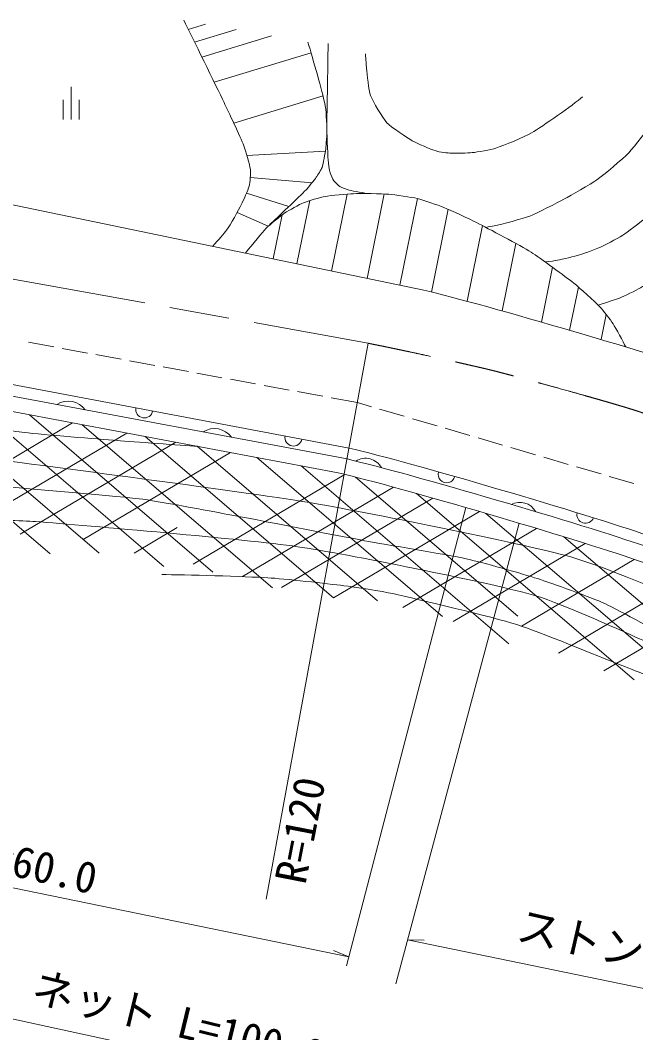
# Model space of a CAD drawing. Units: millimetres, scale not verified. Extents: x 40000 to 680000, y 20000 to 380000.
# Drawn here: x 474592 to 510598, y 234891 to 294066 of the extents above; entities that cross this region are included whole.
import ezdxf
from ezdxf.enums import TextEntityAlignment as Align

# ---------------------------------------------------------------- set-up
doc = ezdxf.new("R2010")
doc.units = ezdxf.units.MM
doc.header["$LTSCALE"] = 1000
doc.linetypes.add('CHAIN', pattern=[18.5, 12, -1.5, 3.5, -1.5])
for name, color, linetype, lineweight in [('M-BMK', 2, 'CHAIN', 13), ('M-STR-HTXT', 7, 'Continuous', 13), ('M-WORK', 1, 'Continuous', 13)]:
    doc.layers.add(name, color=color, linetype=linetype, lineweight=lineweight)
doc.styles.add('ＭＳ ゴシック', font='')
doc.styles.get('ＭＳ ゴシック').set_extended_font_data('MS Gothic')

msp = doc.modelspace()

# ---------------------------------------------------------------- linework, layer by layer
at = {"layer": 'M-BMK'}
msp.add_line((451857, 282970), (494948, 275185), dxfattribs=at)
msp.add_open_spline([(532999, 261250), (531607, 262078), (527318, 264368), (525856, 265064), (524022, 265938), (518415, 268331), (516532, 269093), (515329, 269580), (511669, 270918), (510430, 271308), (508806, 271819), (503879, 273182), (502226, 273595), (500781, 273957), (496412, 274905), (494948, 275185)], degree=3, knots=[0, 0, 0, 0, 1, 1, 1, 2, 2, 2, 3, 3, 3, 4, 4, 4, 5, 5, 5, 5], dxfattribs=at)
at = {"layer": 'M-STR-HTXT'}
for p, q in [((493684, 238808), (500649, 265589)), ((496557, 237757), (503776, 264671)), ((493817, 239319), (492907, 239690))]:
    msp.add_line(p, q, dxfattribs=at)
for points in [[(493817, 239319), (434923, 251412), (435906, 251398)], [(526603, 224289), (439237, 243285), (440220, 243260)], [(532197, 233138), (497243, 240315), (498227, 240302)]]:
    msp.add_lwpolyline(points, dxfattribs=at)
at = {"layer": 'M-WORK'}
for p, q in [((484420, 293535), (485424, 293842)), ((484793, 292779), (487229, 293524)), ((485217, 291917), (489286, 293162)), ((485941, 290438), (491603, 292170)), ((438805, 290593), (498196, 278289)), ((493824, 269066), (380197, 290496)), ((477573, 290179), (477573, 288266)), ((477101, 289423), (477101, 288266)), ((478045, 289423), (478045, 288266)), ((487085, 288044), (492305, 289641)), ((487855, 286159), (492445, 286424)), ((488048, 284875), (491663, 284570)), ((487834, 283966), (490302, 283176)), ((490777, 279826), (491530, 283525)), ((492797, 279408), (493713, 283907)), ((494880, 278976), (495885, 283912)), ((496805, 278578), (497836, 283642)), ((498649, 278180), (499634, 283016)), ((487283, 282837), (489102, 282026)), ((489385, 280115), (489908, 282684)), ((500728, 277640), (501628, 282063)), ((502774, 277078), (503578, 281024)), ((505083, 276423), (505735, 279628)), ((493824, 269066), (445522, 278175)), ((506729, 275947), (507243, 278470)), ((493707, 268428), (445398, 277486)), ((493195, 267618), (445240, 276610)), ((508576, 275403), (508873, 276864)), ((475081, 275248), (476557, 274977)), ((488980, 242698), (494948, 275185)), ((477049, 274887), (478524, 274617)), ((479016, 274526), (480491, 274256)), ((480983, 274165), (482458, 273895)), ((482950, 273805), (484425, 273534)), ((484917, 273444), (486393, 273173)), ((464516, 272995), (476333, 262879)), ((486884, 273083), (488360, 272812)), ((468259, 272294), (479202, 262925)), ((488852, 272722), (490327, 272451)), ((490819, 272361), (492294, 272091)), ((492786, 272000), (494312, 271720)), ((494312, 271720), (495134, 271480)), ((471941, 271603), (482997, 262139)), ((495614, 271340), (497054, 270918)), ((467999, 264828), (477652, 270533)), ((475130, 271005), (485866, 261815)), ((497533, 270778), (498973, 270357)), ((471264, 264288), (480824, 269938)), ((478214, 270427), (489343, 260900)), ((499453, 270217), (500893, 269796)), ((474593, 264028), (483684, 269402)), ((481895, 269737), (492913, 260305)), ((501373, 269655), (502812, 269234)), ((478279, 263715), (486885, 268802)), ((484949, 269164), (495491, 260140)), ((503292, 269094), (504732, 268673)), ((488441, 268510), (499299, 259214)), ((505212, 268532), (506651, 268111)), ((484698, 262281), (493538, 267506)), ((491019, 268026), (503166, 257627)), ((507131, 267971), (508571, 267550)), ((494209, 267369), (503695, 259247)), ((509051, 267409), (510491, 266988)), ((487585, 261548), (496433, 266777)), ((497781, 266404), (510504, 255512)), ((489883, 260907), (498732, 266137)), ((492913, 260305), (501457, 265354)), ((501823, 265247), (515628, 253430)), ((481251, 262919), (483776, 264411)), ((496966, 259750), (504782, 264370)), ((499917, 258924), (507647, 263492)), ((506399, 263879), (520494, 251813)), ((503906, 258658), (510507, 262559)), ((506079, 257082), (513427, 261425)), ((508723, 256044), (516007, 260348))]:
    msp.add_line(p, q, dxfattribs=at)
for centre, radius, start, end in [((477400, 270567), 1237, 36.25603, 122.50558), ((481847, 271325), 500, 169.31941, 349.31941), ((485956, 268963), 1237, 36.25603, 122.50558), ((490573, 269679), 500, 169.31941, 349.31941), ((494789, 267406), 1062, 28.77279, 122.31034), ((499536, 267533), 500, 164.0314, 344.31941), ((503815, 264833), 1062, 28.77279, 118.13927), ((507655, 265166), 500, 166.28971, 339.31941)]:
    msp.add_arc(centre, radius, start, end, dxfattribs=at)
for points, knots in [([(484155, 294066), (484636, 293108), (486052, 290220), (486515, 289253), (486755, 288753), (487469, 287245), (487672, 286728), (487778, 286460), (488017, 285625), (488055, 285340), (488080, 285147), (488032, 284560), (487984, 284372), (487927, 284148), (487641, 283515), (487535, 283309), (487376, 282999), (486875, 282075), (486662, 281798), (486507, 281597), (486181, 281225), (485838, 280849)], [0, 0, 0, 0, 1, 1, 1, 2, 2, 2, 3, 3, 3, 4, 4, 4, 5, 5, 5, 6, 6, 6, 7, 7, 7, 7]), ([(489179, 282120), (489618, 282515), (490898, 283739), (491313, 284159), (491445, 284293), (491799, 284734), (491908, 284887), (491986, 284996), (492205, 285340), (492248, 285467), (492317, 285673), (492433, 286315), (492460, 286530), (492489, 286755), (492535, 287436), (492531, 287663), (492526, 287971), (492481, 288897), (492413, 289198), (492256, 289896), (491732, 291769), (491417, 292786)], [0, 0, 0, 0, 1, 1, 1, 2, 2, 2, 3, 3, 3, 4, 4, 4, 5, 5, 5, 6, 6, 6, 7, 7, 7, 7]), ([(492603, 292715), (492595, 292082), (492566, 290184), (492556, 289551), (492551, 289235), (492522, 288287), (492526, 287971), (492531, 287554), (492574, 286305), (492603, 285890), (492613, 285740), (492680, 285293), (492721, 285148), (492748, 285047), (492879, 284760), (492940, 284676), (492996, 284598), (493212, 284405), (493294, 284355), (493394, 284295), (493721, 284164), (493834, 284136), (494065, 284079), (494770, 283957), (495007, 283932)], [0, 0, 0, 0, 1, 1, 1, 2, 2, 2, 3, 3, 3, 4, 4, 4, 5, 5, 5, 6, 6, 6, 7, 7, 7, 8, 8, 8, 8]), ([(507490, 289586), (506928, 289119), (505131, 287855), (504502, 287484), (504112, 287253), (502849, 286735), (502420, 286591), (502151, 286502), (501312, 286359), (501031, 286327), (500788, 286299), (500053, 286282), (499808, 286294), (499628, 286302), (499088, 286371), (498916, 286426), (498628, 286518), (497790, 286870), (497528, 287021), (497211, 287203), (496288, 287811), (496040, 288079), (495788, 288351), (495212, 289318), (495082, 289665), (494969, 289966), (494881, 290933), (494850, 291252), (494833, 291430), (494809, 291758), (494786, 292110)], [0, 0, 0, 0, 1, 1, 1, 2, 2, 2, 3, 3, 3, 4, 4, 4, 5, 5, 5, 6, 6, 6, 7, 7, 7, 8, 8, 8, 9, 9, 9, 10, 10, 10, 10]), ([(511627, 288185), (511382, 287784), (510518, 286665), (510193, 286326), (509853, 285972), (508720, 285026), (508321, 284741), (507959, 284481), (506791, 283823), (506399, 283611), (506005, 283398), (504810, 282776), (504392, 282616), (503989, 282462), (502735, 282138), (502314, 282048), (502206, 282025), (502025, 281994), (501820, 281963)], [0, 0, 0, 0, 1, 1, 1, 2, 2, 2, 3, 3, 3, 4, 4, 4, 5, 5, 5, 6, 6, 6, 6]), ([(514970, 287469), (514675, 286900), (513653, 285267), (513270, 284753), (512946, 284319), (511844, 283121), (511452, 282747), (511177, 282484), (510266, 281795), (509951, 281583), (509704, 281416), (508920, 280985), (508650, 280860), (508391, 280739), (507586, 280439), (507313, 280354), (507060, 280275), (506286, 280085), (506024, 280041), (505872, 280015), (505602, 279978), (505305, 279940)], [0, 0, 0, 0, 1, 1, 1, 2, 2, 2, 3, 3, 3, 4, 4, 4, 5, 5, 5, 6, 6, 6, 7, 7, 7, 7]), ([(517765, 287021), (517451, 286490), (516501, 284904), (516182, 284377), (515900, 283913), (515071, 282509), (514761, 282063), (514550, 281761), (513837, 280915), (513584, 280647), (513327, 280374), (512508, 279603), (512218, 279365), (511963, 279156), (511152, 278589), (510869, 278421), (510634, 278281), (509893, 277928), (509638, 277830), (509401, 277740), (508879, 277564), (508401, 277411)], [0, 0, 0, 0, 1, 1, 1, 2, 2, 2, 3, 3, 3, 4, 4, 4, 5, 5, 5, 6, 6, 6, 7, 7, 7, 7]), ([(510009, 274974), (509881, 275256), (509436, 276073), (509267, 276332), (509130, 276544), (508664, 277143), (508488, 277324), (508204, 277617), (507297, 278440), (506977, 278693), (506493, 279078), (505000, 280184), (504475, 280511), (503859, 280895), (501933, 281909), (501287, 282240), (500912, 282432), (499766, 282969), (499375, 283127), (499070, 283251), (498136, 283570), (497817, 283647), (497491, 283725), (496494, 283872), (496159, 283897), (495744, 283928), (494493, 283945), (494077, 283930), (493745, 283918), (492751, 283824), (492424, 283765), (492167, 283718), (491410, 283500), (491168, 283401), (490938, 283307), (490283, 282946), (490077, 282806), (489844, 282647), (489179, 282120), (488987, 281914), (488737, 281647), (488194, 280994), (487761, 280451)], [0, 0, 0, 0, 1, 1, 1, 2, 2, 2, 3, 3, 3, 4, 4, 4, 5, 5, 5, 6, 6, 6, 7, 7, 7, 8, 8, 8, 9, 9, 9, 10, 10, 10, 11, 11, 11, 12, 12, 12, 13, 13, 13, 14, 14, 14, 14]), ([(498196, 278289), (501742, 277457), (512241, 274386), (515676, 273176), (518611, 272143), (527171, 268405), (529992, 267095), (531957, 266182), (537670, 263242), (539664, 262051)], [0, 0, 0, 0, 1, 1, 1, 2, 2, 2, 3, 3, 3, 3]), ([(437726, 267744), (437814, 267970), (438138, 268621), (438265, 268827), (438387, 269024), (438799, 269590), (438964, 269752), (439176, 269961), (439885, 270505), (440134, 270666), (440357, 270811), (441069, 271174), (441315, 271274), (441620, 271397), (442562, 271705), (442883, 271779), (443333, 271884), (444701, 272118), (445160, 272167), (445872, 272244), (448018, 272397), (448735, 272410), (450149, 272436), (454393, 272427), (455806, 272361), (457416, 272285), (462237, 271891), (463838, 271700), (465365, 271518), (469912, 270736), (471431, 270497), (472112, 270389), (474151, 270045), (474836, 269968), (475917, 269846), (479172, 269591), (480256, 269505), (481195, 269430), (484010, 269226), (484949, 269164)], [0, 0, 0, 0, 1, 1, 1, 2, 2, 2, 3, 3, 3, 4, 4, 4, 5, 5, 5, 6, 6, 6, 7, 7, 7, 8, 8, 8, 9, 9, 9, 10, 10, 10, 11, 11, 11, 12, 12, 12, 13, 13, 13, 13]), ([(444033, 267484), (444251, 267650), (444932, 268118), (445166, 268263), (445414, 268416), (446176, 268850), (446441, 268971), (446744, 269110), (447679, 269467), (447999, 269561), (448305, 269652), (449244, 269836), (449557, 269892), (449890, 269952), (450893, 270112), (451230, 270142), (451477, 270163), (452221, 270145), (452469, 270146), (452967, 270149), (454460, 270164), (454958, 270160), (455698, 270153), (457919, 270128), (458658, 270089), (459946, 270021), (463809, 269766), (465091, 269622), (466249, 269492), (469695, 268884), (470849, 268721), (474980, 268135), (487403, 266565), (491518, 265875), (494598, 265359), (503795, 263528), (506805, 262696), (508720, 262166), (514226, 259849), (516060, 259086), (518012, 258274), (523897, 255871), (525732, 254819), (528691, 253123), (537232, 247461), (539946, 245395)], [0, 0, 0, 0, 1, 1, 1, 2, 2, 2, 3, 3, 3, 4, 4, 4, 5, 5, 5, 6, 6, 6, 7, 7, 7, 8, 8, 8, 9, 9, 9, 10, 10, 10, 11, 11, 11, 12, 12, 12, 13, 13, 13, 14, 14, 14, 15, 15, 15, 15]), ([(493824, 269066), (497370, 268233), (507869, 265162), (511305, 263953), (514239, 262919), (522799, 259181), (525620, 257871), (527372, 257057), (532105, 254631), (534523, 253271)], [0, 0, 0, 0, 1, 1, 1, 2, 2, 2, 3, 3, 3, 3]), ([(493707, 268428), (497236, 267600), (507681, 264544), (511100, 263341), (514019, 262313), (522528, 258583), (525340, 257290), (527148, 256458), (532459, 253714), (534184, 252720)], [0, 0, 0, 0, 1, 1, 1, 2, 2, 2, 3, 3, 3, 3]), ([(493195, 267618), (496724, 266790), (507169, 263735), (510588, 262531), (513507, 261503), (522017, 257774), (524828, 256480), (526636, 255648), (531947, 252904), (533672, 251910)], [0, 0, 0, 0, 1, 1, 1, 2, 2, 2, 3, 3, 3, 3]), ([(453995, 266920), (454833, 266938), (457345, 267009), (458182, 267038), (458800, 267060), (460651, 267167), (461268, 267173), (462425, 267184), (465896, 267151), (467053, 267123), (468114, 267097), (471295, 266977), (472354, 266901), (474195, 266771), (479716, 266313), (481549, 266095), (482597, 265970), (485708, 265380), (486745, 265188), (488346, 264891), (493137, 263946), (494738, 263648), (495926, 263426), (499507, 262848), (500687, 262590), (501532, 262405), (504030, 261699), (504852, 261433), (505651, 261175), (508023, 260321), (508786, 259972), (509653, 259575), (512156, 258181), (512985, 257708), (513712, 257294), (515833, 255947), (516565, 255540), (516935, 255334), (518110, 254841), (518487, 254646), (519031, 254365), (520630, 253457), (521165, 253159), (522555, 252385), (526739, 250085), (528116, 249287), (528377, 249135), (529118, 248609), (529348, 248413), (529677, 248135), (530612, 247241), (530906, 246926), (531444, 246352), (533003, 244581), (533504, 243975)], [0, 0, 0, 0, 1, 1, 1, 2, 2, 2, 3, 3, 3, 4, 4, 4, 5, 5, 5, 6, 6, 6, 7, 7, 7, 8, 8, 8, 9, 9, 9, 10, 10, 10, 11, 11, 11, 12, 12, 12, 13, 13, 13, 14, 14, 14, 15, 15, 15, 16, 16, 16, 17, 17, 17, 18, 18, 18, 18]), ([(463168, 264307), (464079, 264453), (466830, 264758), (467750, 264816), (468609, 264869), (471192, 264867), (472053, 264862), (472738, 264858), (474795, 264826), (475478, 264769), (478548, 264513), (487765, 263745), (490813, 263298), (493574, 262893), (501789, 261237), (504483, 260512), (505804, 260157), (509568, 258488), (510812, 257920), (511780, 257478), (514629, 256029), (515532, 255467), (516273, 255007), (518369, 253428), (519003, 252830), (519490, 252370), (520402, 251421), (521313, 250440)], [0, 0, 0, 0, 1, 1, 1, 2, 2, 2, 3, 3, 3, 4, 4, 4, 5, 5, 5, 6, 6, 6, 7, 7, 7, 8, 8, 8, 9, 9, 9, 9]), ([(526158, 246304), (525927, 246562), (525193, 247296), (524935, 247527), (524518, 247899), (523226, 248967), (522786, 249312), (522199, 249771), (520421, 251130), (519802, 251545), (519364, 251838), (517980, 252603), (517512, 252844), (516595, 253315), (513818, 254680), (512879, 255105), (512246, 255393), (510300, 256152), (509652, 256407), (508452, 256880), (504872, 258360), (503641, 258745), (502214, 259191), (497845, 260227), (496385, 260555), (495818, 260682), (494093, 260945), (493516, 261018), (492630, 261130), (489965, 261426), (489074, 261480), (487835, 261556), (484114, 261667), (482873, 261665)], [0, 0, 0, 0, 1, 1, 1, 2, 2, 2, 3, 3, 3, 4, 4, 4, 5, 5, 5, 6, 6, 6, 7, 7, 7, 8, 8, 8, 9, 9, 9, 10, 10, 10, 11, 11, 11, 11])]:
    msp.add_open_spline(points, degree=3, knots=knots, dxfattribs=at)

# ---------------------------------------------------------------- texts
at = {"layer": 'M-STR-HTXT', "style": 'ＭＳ ゴシック'}
for s, rotation, p in [('ストンガード\u3000L=60.0', 347, (466537, 245246)), ('ストンガード L=45.0', 347, (514963, 237125)), ('ネット L=100.0', 346.337, (483502, 234150))]:
    msp.add_text(s, height=1833, rotation=rotation, dxfattribs=at).set_placement(p, align=Align.BOTTOM_CENTER)
at = {"layer": 'M-WORK', "style": 'ＭＳ ゴシック'}
msp.add_text('R=120', height=1833, rotation=78.998, dxfattribs=at).set_placement((492404, 246449), align=Align.BOTTOM_CENTER)

doc.saveas('drawing.dxf')
